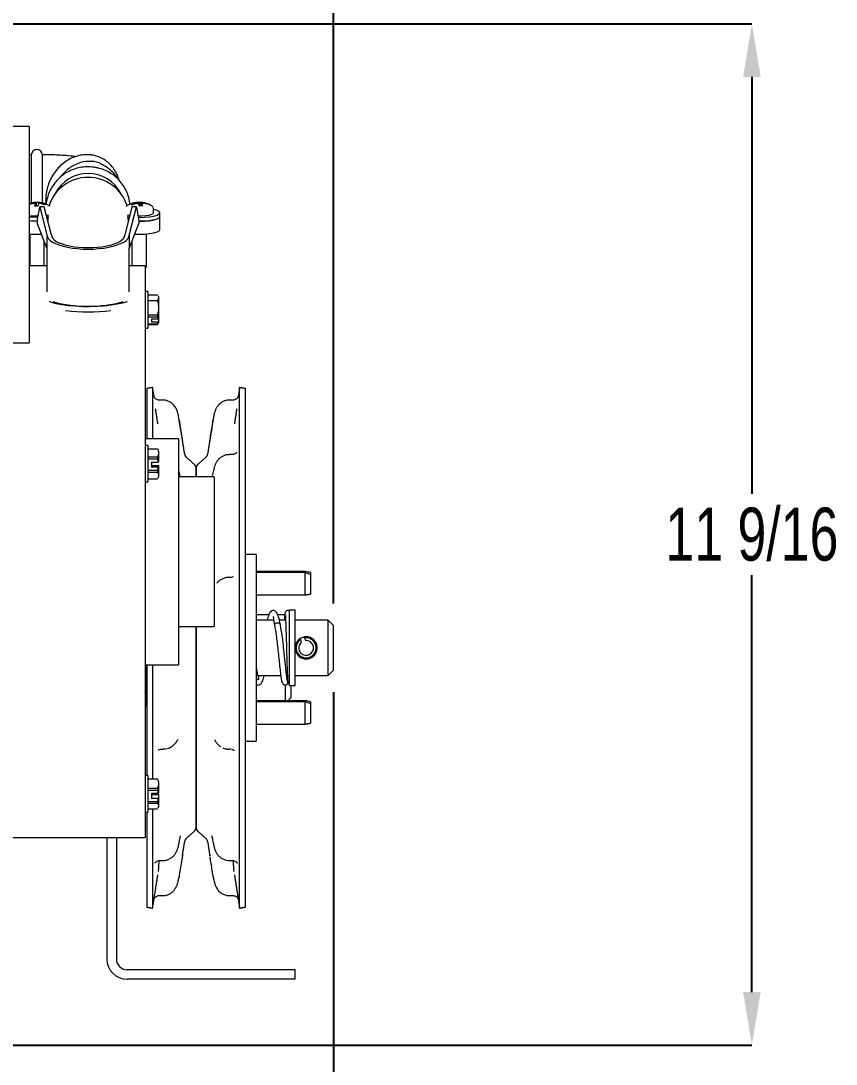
# Model space of a CAD drawing. Header units: inches. Extents: x 1.6 to 13.7, y 11.3 to 20.2.
# Drawn here: x 11.431 to 13.737, y 13.781 to 16.733 of the extents above; entities that cross this region are included whole.
import ezdxf

# ---------------------------------------------------------------- set-up
doc = ezdxf.new("R2010")
doc.units = ezdxf.units.IN
doc.header["$MEASUREMENT"] = 0
doc.header["$PDSIZE"] = -1
doc.layers.add('DIM', color=1, linetype='Continuous')
doc.styles.add('SLDTEXTSTYLE0', font='ARIAL.TTF', dxfattribs={"width": 0.7})
doc.dimstyles.new('SLDDIMSTYLE0', dxfattribs={"dimtxt": 0.15, "dimasz": 0.15, "dimexe": 0, "dimexo": 0.0625, "dimgap": 0.0375, "dimtad": 0, "dimtih": 1, "dimtoh": 1, "dimdec": 1, "dimlfac": 4, "dimrnd": 1e-09, "dimzin": 12, "dimdsep": 46, "dimtxsty": 'SLDTEXTSTYLE0', "dimsah": 1, "dimcen": 0.09, "dimadec": 0, "dimazin": 0, "dimtfac": 1, "dimtdec": 1, "dimtofl": 0, "dimtmove": 0, "dimatfit": 3, "dimfxl": 0, "dimtolj": 1, "dimtzin": 12, "dimarcsym": 0})

# ---------------------------------------------------------------- blocks, each defined once
blk = doc.blocks.new('*D9')
at = {"color": 0, "linetype": 'ByBlock', "lineweight": -2}
for p, q in [((7.6678, 19.1788), (7.6678, 19.9913)), ((7.8178, 19.9913), (9.7208, 19.9913)), ((12.1656, 19.9913), (10.2625, 19.9913)), ((12.3156, 15.0843), (12.3156, 19.9913))]:
    blk.add_line(p, q, dxfattribs=at)
at = {"color": 0, "linetype": 'ByBlock'}
for points in [[(7.6678, 19.9913), (7.8178, 20.0163), (7.8178, 19.9663)], [(12.3156, 19.9913), (12.1656, 20.0163), (12.1656, 19.9663)]]:
    blk.add_solid(points, dxfattribs=at)
at = {"layer": 'DEFPOINTS', "color": 0, "linetype": 'ByBlock'}
for p in [(7.6678, 19.1163), (12.3156, 15.0218)]:
    blk.add_point(p, dxfattribs=at)
at = {"color": 0, "linetype": 'ByBlock', "insert": (9.9917, 19.9913), "char_height": 0.15, "attachment_point": 5, "style": 'SLDTEXTSTYLE0'}
blk.add_mtext('18 9/16', dxfattribs=at)
blk = doc.blocks.new('*D10')
at = {"color": 0, "linetype": 'ByBlock', "lineweight": -2}
for p, q in [((10.2575, 16.7238), (13.4987, 16.7238)), ((13.4987, 16.5738), (13.4987, 15.3945)), ((13.4987, 13.9851), (13.4987, 15.1644)), ((11.199, 13.8351), (13.4987, 13.8351))]:
    blk.add_line(p, q, dxfattribs=at)
at = {"color": 0, "linetype": 'ByBlock'}
for points in [[(13.4987, 16.7238), (13.5237, 16.5738), (13.4737, 16.5738)], [(13.4987, 13.8351), (13.5237, 13.9851), (13.4737, 13.9851)]]:
    blk.add_solid(points, dxfattribs=at)
at = {"layer": 'DEFPOINTS', "color": 0, "linetype": 'ByBlock'}
for p in [(10.195, 16.7238), (11.1365, 13.8351)]:
    blk.add_point(p, dxfattribs=at)
at = {"color": 0, "linetype": 'ByBlock', "insert": (13.4987, 15.2795), "char_height": 0.15, "attachment_point": 5, "style": 'SLDTEXTSTYLE0'}
blk.add_mtext('11 9/16', dxfattribs=at)
blk = doc.blocks.new('*D11')
at = {"color": 0, "linetype": 'ByBlock', "lineweight": -2}
for p, q in [((8.1166, 14.8333), (8.1166, 11.8068)), ((12.3156, 14.8333), (12.3156, 11.8068)), ((8.2666, 11.8068), (9.6295, 11.8068)), ((12.1656, 11.8068), (10.8027, 11.8068))]:
    blk.add_line(p, q, dxfattribs=at)
at = {"color": 0, "linetype": 'ByBlock'}
for points in [[(8.1166, 11.8068), (8.2666, 11.7818), (8.2666, 11.8318)], [(12.3156, 11.8068), (12.1656, 11.7818), (12.1656, 11.8318)]]:
    blk.add_solid(points, dxfattribs=at)
at = {"layer": 'DEFPOINTS', "color": 0, "linetype": 'ByBlock'}
for p in [(8.1166, 14.8958), (12.3156, 14.8958)]:
    blk.add_point(p, dxfattribs=at)
at = {"color": 0, "linetype": 'ByBlock', "insert": (10.2161, 11.8068), "char_height": 0.15, "attachment_point": 5, "style": 'SLDTEXTSTYLE0'}
blk.add_mtext('16 13/16\\PSHAFT LENGTH', dxfattribs=at)

msp = doc.modelspace()

# ---------------------------------------------------------------- linework, layer by layer
at = {"color": 7, "linetype": 'Continuous', "lineweight": 15}
for p, q in [((11.454266, 16.433312), (11.454266, 16.077657)), ((11.454266, 16.433312), (11.454266, 16.077657)), ((11.460641, 16.353331), (11.460641, 16.217373)), ((11.491891, 16.217661), (11.491891, 16.353331)), ((11.454894, 16.215215), (11.456056, 16.21373)), ((11.472059, 16.208755), (11.471297, 16.216311)), ((11.472277, 16.218591), (11.473061, 16.208755)), ((11.474287, 16.218808), (11.474379, 16.208739)), ((11.477478, 16.165536), (11.484652, 16.206658)), ((11.482181, 16.216015), (11.48241, 16.21837)), ((11.484652, 16.206658), (11.504978, 16.126617)), ((11.497152, 16.206658), (11.484652, 16.206658)), ((11.517478, 16.126617), (11.497152, 16.206658)), ((11.499728, 16.21424), (11.498161, 16.212347)), ((11.51389, 16.207945), (11.513585, 16.20816)), ((11.745304, 16.206658), (11.724978, 16.126617)), ((11.728997, 16.20816), (11.728567, 16.20785)), ((11.737478, 16.126617), (11.757804, 16.206658)), ((11.757804, 16.206658), (11.745304, 16.206658)), ((11.757804, 16.206658), (11.764978, 16.165536)), ((11.759484, 16.218147), (11.759767, 16.215565)), ((11.764429, 16.218832), (11.765193, 16.211777)), ((11.768682, 16.208659), (11.76931, 16.218745)), ((11.771972, 16.216535), (11.771105, 16.208851)), ((11.786222, 16.21602), (11.78538, 16.214856)), ((11.47939, 16.176498), (11.476728, 16.176498)), ((11.50877, 16.176498), (11.504811, 16.176498)), ((11.50877, 16.176498), (11.50877, 16.184197)), ((11.733686, 16.184234), (11.739269, 16.182891)), ((11.733686, 16.184234), (11.733686, 16.176498)), ((11.733686, 16.176498), (11.737645, 16.176498)), ((11.763066, 16.176498), (11.765728, 16.176498)), ((11.477478, 16.165536), (11.476728, 16.165536)), ((11.477478, 16.165536), (11.476853, 16.165536)), ((11.477478, 16.165536), (11.477478, 16.159446)), ((11.477478, 16.159446), (11.504978, 16.088306)), ((11.737478, 16.088306), (11.764978, 16.159446)), ((11.764978, 16.165536), (11.765728, 16.165536)), ((11.764978, 16.165536), (11.764978, 16.159446)), ((11.765603, 16.165536), (11.764978, 16.165536)), ((11.476853, 16.128997), (11.489248, 16.128997)), ((11.504978, 16.126617), (11.504978, 16.088306)), ((11.737478, 16.126617), (11.737478, 16.088306)), ((11.753208, 16.128997), (11.765603, 16.128997)), ((11.500557, 16.099744), (11.497353, 16.104503)), ((11.745228, 16.104698), (11.7419, 16.099744)), ((11.454266, 16.077657), (11.454266, 15.821979)), ((11.454266, 16.077657), (11.454266, 15.821979)), ((11.782391, 16.039305), (11.782391, 14.421805)), ((11.782391, 16.039305), (11.782391, 14.421805)), ((11.790141, 15.967106), (11.790141, 15.863606)), ((11.790141, 15.967106), (11.790141, 15.863606)), ((11.790141, 15.957419), (11.817254, 15.957419)), ((11.790141, 15.957419), (11.817254, 15.957419)), ((11.790141, 15.941657), (11.817254, 15.941657)), ((11.790141, 15.941657), (11.817254, 15.941657)), ((11.820141, 15.952201), (11.820141, 15.946875)), ((11.820141, 15.952201), (11.820141, 15.946875)), ((11.820141, 15.946875), (11.820141, 15.927733)), ((11.820141, 15.946875), (11.820141, 15.927733)), ((11.820141, 15.927733), (11.820141, 15.91352)), ((11.820141, 15.927733), (11.820141, 15.91352)), ((11.820141, 15.91352), (11.820141, 15.891136)), ((11.820141, 15.91352), (11.820141, 15.891136)), ((11.817254, 15.899595), (11.790141, 15.899595)), ((11.817254, 15.899595), (11.790141, 15.899595)), ((11.790141, 15.895035), (11.817254, 15.895035)), ((11.790141, 15.895035), (11.817254, 15.895035)), ((11.800141, 15.889314), (11.818827, 15.889314)), ((11.800141, 15.889314), (11.800141, 15.880031)), ((11.800141, 15.889314), (11.818827, 15.889314)), ((11.800141, 15.889314), (11.800141, 15.880031)), ((11.818827, 15.880031), (11.800141, 15.880031)), ((11.818827, 15.880031), (11.800141, 15.880031)), ((11.817254, 15.899595), (11.817254, 15.895035)), ((11.817254, 15.899595), (11.817254, 15.895035)), ((11.820141, 15.891136), (11.820141, 15.881854)), ((11.820141, 15.891136), (11.820141, 15.881854)), ((11.820141, 15.881854), (11.820141, 15.877857)), ((11.820141, 15.881854), (11.820141, 15.877857)), ((11.817254, 15.87431), (11.790141, 15.87431)), ((11.817254, 15.87431), (11.790141, 15.87431)), ((11.790141, 15.873294), (11.817254, 15.873294)), ((11.790141, 15.873294), (11.817254, 15.873294)), ((11.817254, 15.87431), (11.817254, 15.873294)), ((11.817254, 15.87431), (11.817254, 15.873294)), ((10.216766, 15.821979), (11.454266, 15.821979)), ((10.216766, 15.821979), (11.454266, 15.821979)), ((11.787641, 15.692551), (11.787641, 15.550556)), ((11.803691, 15.695093), (11.803691, 15.550556)), ((12.049941, 15.348779), (12.049941, 15.695093)), ((12.06599, 14.225135), (12.06599, 15.692551)), ((11.790141, 15.531553), (11.790141, 15.428053)), ((11.790141, 15.531553), (11.790141, 15.428053)), ((11.877391, 15.550556), (11.877391, 14.910555)), ((11.877391, 15.550556), (11.877391, 14.910555)), ((11.790141, 15.522192), (11.817254, 15.522192)), ((11.790141, 15.522192), (11.817254, 15.522192)), ((11.817254, 15.498342), (11.790141, 15.498342)), ((11.817254, 15.498342), (11.790141, 15.498342)), ((11.817254, 15.498342), (11.817254, 15.493685)), ((11.817254, 15.498342), (11.817254, 15.493685)), ((11.820141, 15.514297), (11.820141, 15.506237)), ((11.820141, 15.514297), (11.820141, 15.506237)), ((11.820141, 15.506237), (11.820141, 15.484633)), ((11.820141, 15.506237), (11.820141, 15.484633)), ((11.790141, 15.493685), (11.817254, 15.493685)), ((11.790141, 15.493685), (11.817254, 15.493685)), ((11.800141, 15.484465), (11.818827, 15.484465)), ((11.800141, 15.484465), (11.800141, 15.469504)), ((11.800141, 15.484465), (11.818827, 15.484465)), ((11.800141, 15.484465), (11.800141, 15.469504)), ((11.800141, 15.47514), (11.818827, 15.47514)), ((11.800141, 15.47514), (11.818827, 15.47514)), ((11.818827, 15.469504), (11.800141, 15.469504)), ((11.818827, 15.469504), (11.800141, 15.469504)), ((11.820141, 15.474973), (11.820141, 15.469672)), ((11.820141, 15.474973), (11.820141, 15.469672)), ((11.820141, 15.469672), (11.820141, 15.449816)), ((11.820141, 15.469672), (11.820141, 15.449816)), ((11.926816, 15.466343), (11.926816, 15.442305)), ((11.926816, 15.442305), (11.926816, 15.466343)), ((11.817254, 15.460284), (11.790141, 15.460284)), ((11.817254, 15.460284), (11.790141, 15.460284)), ((11.790141, 15.455953), (11.817254, 15.455953)), ((11.790141, 15.455953), (11.817254, 15.455953)), ((11.790141, 15.437413), (11.817254, 15.437413)), ((11.790141, 15.437413), (11.817254, 15.437413)), ((11.817254, 15.460284), (11.817254, 15.455953)), ((11.817254, 15.460284), (11.817254, 15.455953)), ((11.820141, 15.449816), (11.820141, 15.443551)), ((11.820141, 15.449816), (11.820141, 15.443551)), ((11.977391, 15.442305), (11.977391, 15.018806)), ((11.977391, 15.442305), (11.977391, 15.018806)), ((12.049941, 14.222593), (12.049941, 15.348779)), ((12.096816, 15.222773), (12.096816, 15.155992)), ((12.234316, 15.174501), (12.096816, 15.174501)), ((12.234316, 15.171685), (12.096816, 15.171685)), ((12.234316, 15.174523), (12.234316, 15.174501)), ((12.234316, 15.174501), (12.234316, 15.171685)), ((12.234316, 15.171685), (12.234316, 15.108523)), ((12.250566, 15.171646), (12.250566, 15.166165)), ((12.096816, 15.155992), (12.096816, 14.986508)), ((12.250566, 15.166165), (12.250566, 15.110898)), ((12.191316, 14.904014), (12.191316, 15.065718)), ((12.206816, 14.904014), (12.206816, 15.065718)), ((12.300566, 14.958843), (12.300566, 15.036843)), ((11.926816, 15.018806), (11.926816, 14.451343)), ((11.926816, 14.451343), (11.926816, 15.018806)), ((12.315566, 14.958843), (12.315566, 15.021843)), ((12.096816, 14.986508), (12.096816, 14.866879)), ((12.224753, 14.975084), (12.221843, 14.982276)), ((12.233431, 14.986964), (12.236341, 14.979772)), ((12.300566, 14.880843), (12.300566, 14.958843)), ((12.315566, 14.895843), (12.315566, 14.958843)), ((11.784316, 14.795444), (11.784316, 14.910555)), ((11.787641, 14.910555), (11.787641, 14.597505)), ((11.803691, 14.910555), (11.803691, 14.587774)), ((12.191316, 14.851968), (12.191316, 14.904014)), ((12.206816, 14.851968), (12.206816, 14.904014)), ((12.096816, 14.866879), (12.096816, 14.728065)), ((12.180016, 14.809163), (12.180016, 14.853305)), ((12.195016, 14.851968), (12.195016, 14.817718)), ((12.234316, 14.809141), (12.096816, 14.809141)), ((12.234316, 14.806325), (12.096816, 14.806325)), ((12.234316, 14.809163), (12.234316, 14.809141)), ((12.234316, 14.809141), (12.234316, 14.806325)), ((12.234316, 14.806325), (12.234316, 14.743163)), ((12.250566, 14.806287), (12.250566, 14.800806)), ((12.250566, 14.800806), (12.250566, 14.745538)), ((12.096816, 14.728065), (12.096816, 14.694913)), ((11.827394, 14.672023), (11.833184, 14.672023)), ((12.026237, 14.672023), (12.020448, 14.672023)), ((11.790141, 14.597505), (11.790141, 14.494005)), ((11.790141, 14.597505), (11.790141, 14.494005)), ((11.790141, 14.587774), (11.817254, 14.587774)), ((11.790141, 14.587774), (11.817254, 14.587774)), ((11.817254, 14.561248), (11.790141, 14.561248)), ((11.817254, 14.561248), (11.790141, 14.561248)), ((11.790141, 14.556455), (11.817254, 14.556455)), ((11.790141, 14.556455), (11.817254, 14.556455)), ((11.817254, 14.561248), (11.817254, 14.556455)), ((11.817254, 14.561248), (11.817254, 14.556455)), ((11.820141, 14.578993), (11.820141, 14.570029)), ((11.820141, 14.578993), (11.820141, 14.570029)), ((11.820141, 14.570029), (11.820141, 14.547663)), ((11.820141, 14.570029), (11.820141, 14.547663)), ((11.817254, 14.523345), (11.790141, 14.523345)), ((11.817254, 14.523345), (11.790141, 14.523345)), ((11.800141, 14.547315), (11.818827, 14.547315)), ((11.800141, 14.547315), (11.800141, 14.532484)), ((11.800141, 14.547315), (11.818827, 14.547315)), ((11.800141, 14.547315), (11.800141, 14.532484)), ((11.800141, 14.544194), (11.818827, 14.544194)), ((11.800141, 14.544194), (11.818827, 14.544194)), ((11.818827, 14.532484), (11.800141, 14.532484)), ((11.818827, 14.532484), (11.800141, 14.532484)), ((11.803691, 14.547315), (11.803691, 14.544194)), ((11.817254, 14.523345), (11.817254, 14.519228)), ((11.817254, 14.523345), (11.817254, 14.519228)), ((11.820141, 14.543846), (11.820141, 14.532832)), ((11.820141, 14.543846), (11.820141, 14.532832)), ((11.820141, 14.532832), (11.820141, 14.514099)), ((11.820141, 14.532832), (11.820141, 14.514099)), ((11.787641, 14.494005), (11.787641, 14.225135)), ((11.790141, 14.519228), (11.817254, 14.519228)), ((11.790141, 14.519228), (11.817254, 14.519228)), ((11.790141, 14.503735), (11.817254, 14.503735)), ((11.790141, 14.503735), (11.817254, 14.503735)), ((11.803691, 14.503735), (11.803691, 14.222593)), ((11.820141, 14.514099), (11.820141, 14.508864)), ((11.820141, 14.514099), (11.820141, 14.508864)), ((11.674316, 14.421805), (11.674316, 14.078343)), ((11.701316, 14.421805), (11.701316, 14.078343)), ((12.206816, 14.048343), (11.731316, 14.048343)), ((12.206816, 14.021343), (11.731316, 14.021343)), ((12.206816, 14.021343), (12.206816, 14.048343))]:
    msp.add_line(p, q, dxfattribs=at)
at = {"color": 7, "linetype": 'Continuous', "lineweight": 15, "flags": 128}
for points in [[(11.804264, 16.206241), (11.803094, 16.207687), (11.80246, 16.20816)], [(11.476728, 16.176498), (11.461523, 16.176948), (11.454266, 16.177502)], [(11.503194, 16.182867), (11.503586, 16.182945), (11.50877, 16.184197)], [(11.762334, 16.180692), (11.773322, 16.180822), (11.784635, 16.181721), (11.794269, 16.183329), (11.801366, 16.185505), (11.805297, 16.188055), (11.805978, 16.189714)], [(11.824339, 16.178464), (11.822144, 16.175162), (11.816167, 16.172023), (11.806813, 16.169333), (11.794707, 16.167272), (11.780658, 16.165977), (11.765603, 16.165536)], [(11.765728, 16.176498), (11.780934, 16.176948), (11.795103, 16.178268), (11.807271, 16.180369), (11.816607, 16.183106), (11.822476, 16.186293), (11.824478, 16.189714), (11.822476, 16.193134), (11.816607, 16.196322), (11.807271, 16.199059), (11.805978, 16.199341)], [(11.765728, 16.165536), (11.780934, 16.165986), (11.795103, 16.167307), (11.807271, 16.169407), (11.816607, 16.172144), (11.822476, 16.175332), (11.824478, 16.178752)], [(11.476853, 16.165536), (11.461799, 16.165977), (11.454266, 16.166552)], [(11.476728, 16.165536), (11.461523, 16.165986), (11.454266, 16.16654)], [(11.454266, 16.130013), (11.461647, 16.129448), (11.476853, 16.128997)], [(11.765603, 16.128997), (11.780809, 16.129448), (11.794978, 16.130768), (11.807146, 16.132868), (11.816482, 16.135605), (11.822351, 16.138793), (11.824353, 16.142213)], [(11.782391, 16.034782), (11.78351, 16.035174), (11.78606, 16.036879), (11.786228, 16.037468)], [(11.730718, 15.938328), (11.730355, 15.93818), (11.718483, 15.934229), (11.703812, 15.930786), (11.686766, 15.92795), (11.667835, 15.925803), (11.647563, 15.924406), (11.626533, 15.9238), (11.605351, 15.924003), (11.584625, 15.925007), (11.564953, 15.926786), (11.546899, 15.929286), (11.530984, 15.932437), (11.517664, 15.936148), (11.511738, 15.938328)]]:
    msp.add_lwpolyline(points, dxfattribs=at)
at = {"color": 7, "linetype": 'Continuous', "lineweight": 15}
for centre, radius, start, end in [((11.476266, 16.353331), 0.015625, 0, 180), ((11.620407, 16.197357), 0.103102, 89.543587, 153.125467), ((11.621818, 16.196977), 0.103482, 27.004558, 90.326549), ((11.621228, 16.173353), 0.116392, 18.305661, 161.661446), ((11.474753, 16.149661), 0.06674, 92.967999, 108.136052), ((11.476853, 16.153808), 0.0656, 93.116262, 110.140394), ((11.45761, 16.212892), 0.003574, 139.455499, 159.342086), ((11.475875, 16.153614), 0.065076, 93.169355, 108.808431), ((11.515551, 16.204548), 0.045791, 165.113935, 174.768858), ((11.47252, 16.109115), 0.099641, 86.029693, 91.477766), ((11.473345, 16.218118), 0.001168, 36.232194, 156.126918), ((11.477537, 16.150483), 0.068402, 84.783982, 92.723477), ((11.551849, 16.193348), 0.074001, 162.101303, 168.171526), ((11.474798, 16.147195), 0.069215, 69.698639, 84.501968), ((11.483431, 16.218038), 0.001074, 99.910762, 161.964261), ((11.475864, 16.152549), 0.066146, 68.851177, 84.320428), ((11.476853, 16.153808), 0.0656, 55.948866, 84.407349), ((11.487298, 16.218322), 0.013083, 331.651732, 341.818785), ((11.765728, 16.153808), 0.0656, 97.938275, 124.051134), ((11.768431, 16.155074), 0.063704, 98.074016, 113.77838), ((11.717291, 16.180179), 0.041829, 48.084197, 52.514299), ((11.771476, 16.148672), 0.067909, 97.89631, 112.732496), ((11.757154, 16.21436), 0.004446, 58.389556, 96.269846), ((11.763752, 16.154088), 0.064748, 89.401064, 94.730999), ((11.735991, 16.193464), 0.034483, 25.837614, 40.668479), ((11.766787, 16.214158), 0.005235, 61.1914, 116.768564), ((11.765728, 16.153808), 0.0656, 55.948866, 88.989162), ((11.777382, 16.114196), 0.094864, 90.708618, 96.266718), ((11.768199, 16.158009), 0.060747, 72.740374, 88.951913), ((11.751183, 16.199823), 0.026673, 20.24307, 38.795299), ((11.771103, 16.155323), 0.061219, 73.28545, 89.186954), ((11.782931, 16.209525), 0.007282, 37.471795, 63.1267), ((11.476294, 16.335228), 0.154586, 261.807534, 271.418889), ((11.615796, 16.150252), 0.110197, 166.221112, 170.817598), ((11.626766, 16.150269), 0.11009, 9.182017, 13.783), ((11.621228, 16.302558), 0.377546, 254.737815, 285.262185), ((11.621228, 16.415474), 0.506409, 262.734017, 277.265983), ((11.909889, 15.509339), 0.015625, 189, 228.326349), ((11.943742, 15.509339), 0.015625, 311.673651, 351), ((11.911191, 15.466343), 0.015625, 0, 48.326349), ((11.942441, 15.466343), 0.015625, 131.673651, 180), ((12.159736, 15.023105), 0.005548, 20.802312, 59.115559), ((12.238066, 14.958843), 0.03125, 123.563462, 100.489544), ((12.238066, 14.958843), 0.0285, 124.694322, 99.358684), ((12.238066, 14.958843), 0.021, 129.341156, 94.711849), ((11.911191, 14.451343), 0.015625, 311.673651, 0), ((11.942441, 14.451343), 0.015625, 180, 228.326349), ((11.909889, 14.408348), 0.015625, 131.673651, 171), ((11.943742, 14.408348), 0.015625, 9, 48.326349), ((11.731316, 14.078343), 0.057, 180, 270), ((11.731316, 14.078343), 0.03, 180, 270)]:
    msp.add_arc(centre, radius, start, end, dxfattribs=at)
for centre, major_axis, ratio, start_param, end_param in [((11.621228, 16.126617), (0.11625, 0), 0.34241955, 3.14159265, 6.28318531), ((11.621228, 16.126617), (0.10375, 0), 0.34241955, 3.14159265, 6.28318531), ((12.170436, 15.137693), (0.116267, 0.010649), 0.32234644, 0.78133214, 0.95989717), ((12.170436, 15.145353), (0.116267, -0.010649), 0.32234644, 0.84036033, 1.01892536), ((12.170436, 14.772333), (0.116267, 0.010649), 0.32234644, 0.78133214, 0.95989717), ((12.170436, 14.779993), (0.116267, -0.010649), 0.32234644, 0.84036033, 1.01892536)]:
    msp.add_ellipse(centre, major_axis=major_axis, ratio=ratio, start_param=start_param, end_param=end_param, dxfattribs=at)
for points in [[(11.454266, 16.433312), (10.216766, 16.433312)], [(11.454266, 16.433312), (10.216766, 16.433312)], [(11.460641, 16.353331), (11.454266, 16.353331)], [(11.510266, 16.353331), (11.491891, 16.353331)], [(11.805978, 16.189714), (11.805978, 16.20246)], [(11.824353, 16.142213), (11.824353, 16.17789)], [(11.824478, 16.178752), (11.824478, 16.189714)], [(11.456353, 16.129828), (11.456353, 16.039305)], [(11.786228, 16.037468), (11.786228, 16.129838)], [(11.497353, 16.039305), (11.497353, 16.108031)], [(11.504978, 16.088306), (11.504978, 15.96626)], [(11.737478, 15.96626), (11.737478, 16.088306)], [(11.745228, 16.108354), (11.745228, 16.039305)], [(11.504978, 16.039305), (11.454266, 16.039305)], [(11.504978, 16.039305), (11.454266, 16.039305)], [(11.782391, 16.039305), (11.737478, 16.039305)], [(11.782391, 16.039305), (11.737478, 16.039305)], [(11.790141, 15.967106), (11.782391, 15.967106)], [(11.790141, 15.967106), (11.782391, 15.967106)], [(11.820141, 15.946875), (11.817254, 15.941657)], [(11.820141, 15.946875), (11.817254, 15.941657)], [(11.818638, 15.95499), (11.820141, 15.952201)], [(11.818638, 15.95499), (11.820141, 15.952201)], [(11.81891, 15.954989), (11.818841, 15.955107)], [(11.81891, 15.954989), (11.818841, 15.955107)], [(11.820141, 15.91352), (11.817254, 15.899595)], [(11.820141, 15.91352), (11.817254, 15.899595)], [(11.782391, 15.863606), (11.790141, 15.863606)], [(11.782391, 15.863606), (11.790141, 15.863606)], [(11.818841, 15.875606), (11.820141, 15.877857)], [(11.818841, 15.875606), (11.820141, 15.877857)], [(11.803691, 15.695093), (11.787641, 15.692551)], [(11.807469, 15.671238), (11.803691, 15.695093)], [(12.049941, 15.695093), (12.046012, 15.670287)], [(12.06599, 15.692551), (12.049941, 15.695093)], [(11.833184, 15.659707), (11.822394, 15.659707)], [(12.031263, 15.659707), (12.020448, 15.659707)], [(12.045971, 15.669431), (12.046273, 15.671106)], [(11.818602, 15.592623), (11.812085, 15.635175)], [(12.041547, 15.635175), (12.03503, 15.592623)], [(11.87911, 15.602254), (11.878011, 15.609125)], [(11.97562, 15.609125), (11.974521, 15.602254)], [(11.877391, 15.550556), (11.782391, 15.550556)], [(11.877391, 15.550556), (11.782391, 15.550556)], [(11.790141, 15.531553), (11.782391, 15.531553)], [(11.790141, 15.531553), (11.782391, 15.531553)], [(11.894457, 15.506894), (11.88808, 15.547157)], [(11.965663, 15.54786), (11.959175, 15.506894)], [(11.817951, 15.52071), (11.817254, 15.522192)], [(11.817951, 15.52071), (11.817254, 15.522192)], [(11.820141, 15.506237), (11.817254, 15.498342)], [(11.820141, 15.506237), (11.817254, 15.498342)], [(11.820141, 15.517303), (11.818118, 15.520806)], [(11.820141, 15.517303), (11.818118, 15.520806)], [(11.921579, 15.478014), (11.8995, 15.497668)], [(11.954131, 15.497668), (11.932052, 15.478014)], [(12.029441, 15.505614), (12.020448, 15.505614)], [(11.820141, 15.443551), (11.817951, 15.438896)], [(11.820141, 15.443551), (11.817951, 15.438896)], [(11.818118, 15.438799), (11.818176, 15.4389)], [(11.818118, 15.438799), (11.818176, 15.4389)], [(11.977391, 15.442305), (11.877391, 15.442305)], [(11.977391, 15.442305), (11.877391, 15.442305)], [(11.782391, 15.428053), (11.790141, 15.428053)], [(11.782391, 15.428053), (11.790141, 15.428053)], [(12.096816, 15.222773), (12.06599, 15.223311)], [(12.234316, 15.174523), (12.096816, 15.174523)], [(12.2373, 15.174087), (12.234316, 15.174523)], [(12.02365, 15.157644), (12.018904, 15.157644)], [(12.096816, 15.108523), (12.234316, 15.108523)], [(12.234316, 15.108523), (12.250566, 15.110898)], [(12.206816, 15.065718), (12.191316, 15.065718)], [(12.132524, 15.052468), (12.096816, 15.052468)], [(12.146202, 15.036843), (12.096816, 15.036843)], [(12.177548, 15.052468), (12.157111, 15.052468)], [(12.1798, 15.036843), (12.162515, 15.036843)], [(12.165379, 15.022549), (12.165088, 15.024363)], [(12.300566, 15.036843), (12.206816, 15.036843)], [(12.315566, 15.021843), (12.300566, 15.036843)], [(11.877391, 15.018806), (11.977391, 15.018806)], [(11.877391, 15.018806), (11.977391, 15.018806)], [(12.220789, 14.984883), (12.221843, 14.982276)], [(12.233431, 14.986964), (12.232376, 14.989571)], [(11.782391, 14.910555), (11.877391, 14.910555)], [(11.782391, 14.910555), (11.877391, 14.910555)], [(12.101942, 14.880843), (12.165829, 14.880843)], [(12.182673, 14.880843), (12.184853, 14.880843)], [(12.206816, 14.880843), (12.300566, 14.880843)], [(12.300566, 14.880843), (12.315566, 14.895843)], [(12.185055, 14.864783), (12.185315, 14.862942)], [(12.185084, 14.858937), (12.185387, 14.858972)], [(12.185902, 14.859032), (12.18662, 14.86144)], [(12.191316, 14.851968), (12.206816, 14.851968)], [(11.782391, 14.833543), (11.784316, 14.835468)], [(12.186461, 14.809163), (12.195016, 14.817718)], [(11.782391, 14.802718), (11.784316, 14.802718)], [(11.784316, 14.795444), (11.787641, 14.792119)], [(12.234316, 14.809163), (12.096816, 14.809163)], [(12.2373, 14.808727), (12.234316, 14.809163)], [(12.096816, 14.743163), (12.234316, 14.743163)], [(12.234316, 14.743163), (12.250566, 14.745538)], [(12.06599, 14.694375), (12.096816, 14.694913)], [(11.790141, 14.597505), (11.782391, 14.597505)], [(11.790141, 14.597505), (11.782391, 14.597505)], [(11.818657, 14.585281), (11.817254, 14.587774)], [(11.818657, 14.585281), (11.817254, 14.587774)], [(11.820141, 14.570029), (11.817254, 14.561248)], [(11.820141, 14.570029), (11.817254, 14.561248)], [(11.782391, 14.494005), (11.790141, 14.494005)], [(11.782391, 14.494005), (11.790141, 14.494005)], [(11.820141, 14.508864), (11.818657, 14.506228)], [(11.820141, 14.508864), (11.818657, 14.506228)], [(11.818892, 14.506092), (11.818971, 14.506228)], [(11.818892, 14.506092), (11.818971, 14.506228)], [(11.8995, 14.420019), (11.921579, 14.439672)], [(11.932052, 14.439672), (11.954131, 14.420019)], [(9.313641, 14.421805), (11.782391, 14.421805)], [(9.313641, 14.421805), (11.782391, 14.421805)], [(11.88808, 14.370529), (11.894457, 14.410792)], [(11.959175, 14.410792), (11.965663, 14.369826)], [(11.823526, 14.357269), (11.833184, 14.357269)], [(11.88848, 14.373108), (11.888076, 14.370529)], [(11.965677, 14.369828), (11.965151, 14.373108)], [(12.020448, 14.357269), (12.030143, 14.357269)], [(11.812085, 14.275593), (11.818602, 14.316877)], [(11.87911, 14.315432), (11.878011, 14.308562)], [(11.97562, 14.308562), (11.974521, 14.315432)], [(12.03503, 14.316877), (12.041547, 14.275593)], [(11.803691, 14.222593), (11.81207, 14.275501)], [(11.822394, 14.257979), (11.833184, 14.257979)], [(12.020448, 14.257979), (12.031263, 14.257979)], [(12.042005, 14.272698), (12.049941, 14.222593)], [(11.787641, 14.225135), (11.803691, 14.222593)], [(12.049941, 14.222593), (12.06599, 14.225135)]]:
    msp.add_open_spline(points, degree=1, dxfattribs=at)
for points, knots in [([(11.6299, 16.353182), (11.626672, 16.353509), (11.617823, 16.354405), (11.60306, 16.353397), (11.586037, 16.349367), (11.569557, 16.342376), (11.554046, 16.332645), (11.539903, 16.320398), (11.527509, 16.305951), (11.517188, 16.289677), (11.509248, 16.272004), (11.50381, 16.25337), (11.501386, 16.234352), (11.50092, 16.220761), (11.502087, 16.213906), (11.502211, 16.213178)], [0, 0, 0, 0, 0.04831345, 0.13245069, 0.21682835, 0.30162271, 0.38684392, 0.47243505, 0.55830629, 0.64437833, 0.73059264, 0.81691247, 0.90330446, 0.98973125, 1, 1, 1, 1]), ([(11.584755, 16.348289), (11.583998, 16.348416), (11.576054, 16.349757), (11.560107, 16.351291), (11.537776, 16.352845), (11.5211, 16.353298), (11.512149, 16.353326), (11.510266, 16.353331)], [0, 0, 0, 0, 0.03354475, 0.352016, 0.65237854, 0.92687459, 1, 1, 1, 1]), ([(11.708813, 16.280952), (11.708119, 16.283726), (11.705931, 16.292458), (11.699361, 16.305802), (11.689458, 16.320446), (11.677222, 16.332781), (11.663202, 16.342561), (11.648011, 16.349389), (11.636629, 16.352236), (11.630619, 16.353081), (11.6299, 16.353182)], [0, 0, 0, 0, 0.071978989, 0.226615997, 0.380603536, 0.533726987, 0.685916831, 0.837311156, 0.980530419, 1, 1, 1, 1]), ([(11.659938, 16.326259), (11.659597, 16.326529), (11.651415, 16.332987), (11.630104, 16.336174), (11.599421, 16.333556), (11.569186, 16.3184), (11.551165, 16.301182), (11.542884, 16.290734), (11.542064, 16.289699)], [0, 0, 0, 0, 0.0102885, 0.24654204, 0.48412581, 0.72465296, 0.97272906, 1, 1, 1, 1]), ([(11.708036, 16.282216), (11.706613, 16.284642), (11.702517, 16.291627), (11.693869, 16.301599), (11.682702, 16.311977), (11.671263, 16.320332), (11.663528, 16.324427), (11.659971, 16.326309)], [0, 0, 0, 0, 0.12159197, 0.35020997, 0.57673067, 0.80539763, 1, 1, 1, 1]), ([(11.647881, 16.316637), (11.644359, 16.317332), (11.634548, 16.319265), (11.618053, 16.320039), (11.598845, 16.318044), (11.580202, 16.312997), (11.562635, 16.305084), (11.546606, 16.294496), (11.532529, 16.281516), (11.520809, 16.266486), (11.511628, 16.249806), (11.505697, 16.231904), (11.502808, 16.21938), (11.502791, 16.212987), (11.502791, 16.212865)], [0, 0, 0, 0, 0.05295597, 0.14749584, 0.24212985, 0.33677721, 0.43141644, 0.52602725, 0.62059066, 0.71509248, 0.80952161, 0.90387678, 0.99816551, 1, 1, 1, 1]), ([(11.739304, 16.212961), (11.73905, 16.216551), (11.73835, 16.226399), (11.733786, 16.242027), (11.726058, 16.259276), (11.71545, 16.275052), (11.702419, 16.288957), (11.687254, 16.300634), (11.670646, 16.309591), (11.657205, 16.314407), (11.649589, 16.316229), (11.647881, 16.316637)], [0, 0, 0, 0, 0.0734747, 0.20157691, 0.32968859, 0.45784103, 0.58606631, 0.71438063, 0.84279032, 0.96473583, 1, 1, 1, 1]), ([(11.805735, 16.202223), (11.805837, 16.202509), (11.806136, 16.203345), (11.805611, 16.204072), (11.805265, 16.20455)], [0, 0, 0, 0, 0.34206465, 1, 1, 1, 1]), ([(11.817254, 15.941657), (11.817493, 15.940821), (11.818799, 15.936259), (11.819538, 15.931566), (11.820141, 15.927733)], [0, 0, 0, 0, 0.18327031, 1, 1, 1, 1]), ([(11.817254, 15.941657), (11.817493, 15.940821), (11.818799, 15.936259), (11.819538, 15.931566), (11.820141, 15.927733)], [0, 0, 0, 0, 0.18327031, 1, 1, 1, 1]), ([(11.817254, 15.895035), (11.817851, 15.89321), (11.818471, 15.891311), (11.818813, 15.889388), (11.818827, 15.889314)], [0, 0, 0, 0, 0.96125797, 1, 1, 1, 1]), ([(11.817254, 15.895035), (11.817851, 15.89321), (11.818471, 15.891311), (11.818813, 15.889388), (11.818827, 15.889314)], [0, 0, 0, 0, 0.96125797, 1, 1, 1, 1]), ([(11.818827, 15.880031), (11.818499, 15.878529), (11.81808, 15.87661), (11.817401, 15.874721), (11.817254, 15.87431)], [0, 0, 0, 0, 0.782607105, 1, 1, 1, 1]), ([(11.818827, 15.880031), (11.818499, 15.878529), (11.81808, 15.87661), (11.817401, 15.874721), (11.817254, 15.87431)], [0, 0, 0, 0, 0.782607105, 1, 1, 1, 1]), ([(11.818827, 15.889314), (11.819074, 15.889657), (11.819513, 15.890265), (11.81995, 15.890872), (11.820141, 15.891136)], [0, 0, 0, 0, 0.56521185, 1, 1, 1, 1]), ([(11.818827, 15.889314), (11.819074, 15.889657), (11.819513, 15.890265), (11.81995, 15.890872), (11.820141, 15.891136)], [0, 0, 0, 0, 0.56521185, 1, 1, 1, 1]), ([(11.820141, 15.881854), (11.81995, 15.881589), (11.819512, 15.880982), (11.819074, 15.880374), (11.818827, 15.880031)], [0, 0, 0, 0, 0.43472891, 1, 1, 1, 1]), ([(11.820141, 15.881854), (11.81995, 15.881589), (11.819512, 15.880982), (11.819074, 15.880374), (11.818827, 15.880031)], [0, 0, 0, 0, 0.43472891, 1, 1, 1, 1]), ([(11.822458, 15.659855), (11.820941, 15.659904), (11.817944, 15.660001), (11.814073, 15.661876), (11.811167, 15.664234), (11.809269, 15.666659), (11.808179, 15.668726), (11.807664, 15.670094), (11.807447, 15.670807), (11.807333, 15.671242), (11.807284, 15.671468), (11.80733, 15.671244), (11.80736, 15.671097)], [0, 0, 0, 0, 0.1607329, 0.31748941, 0.44905565, 0.55950869, 0.64683486, 0.70382839, 0.74455951, 0.79088153, 0.86296894, 1, 1, 1, 1]), ([(11.878009, 15.609153), (11.877597, 15.611631), (11.876455, 15.618506), (11.873828, 15.62843), (11.869008, 15.638896), (11.862541, 15.647551), (11.854198, 15.654216), (11.844904, 15.658203), (11.837842, 15.659974), (11.83383, 15.659559), (11.833164, 15.65949)], [0, 0, 0, 0, 0.101622157, 0.28195269, 0.412850497, 0.564824129, 0.714398945, 0.837366983, 0.973018203, 1, 1, 1, 1]), ([(12.020463, 15.659455), (12.019769, 15.659536), (12.015825, 15.659997), (12.009019, 15.658252), (12.000927, 15.654911), (11.994314, 15.650232), (11.988916, 15.64472), (11.984498, 15.638349), (11.98096, 15.63107), (11.978136, 15.622452), (11.976571, 15.615012), (11.975818, 15.61036), (11.975623, 15.609153)], [0, 0, 0, 0, 0.02814577, 0.15992326, 0.27507832, 0.38180783, 0.48390389, 0.5851731, 0.69335197, 0.8094628, 0.95054157, 1, 1, 1, 1]), ([(12.046282, 15.67117), (12.046297, 15.671234), (12.046323, 15.671349), (12.046194, 15.670831), (12.045912, 15.669925), (12.04509, 15.667864), (12.04288, 15.664398), (12.038653, 15.661238), (12.034343, 15.659617), (12.031928, 15.659867), (12.031302, 15.659932)], [0, 0, 0, 0, 0.08569958, 0.15532806, 0.20950008, 0.27977813, 0.45911869, 0.70325885, 0.92306563, 1, 1, 1, 1]), ([(11.888076, 15.547157), (11.888012, 15.547564), (11.887573, 15.550381), (11.885885, 15.560584), (11.882798, 15.579302), (11.880338, 15.594611), (11.87911, 15.602254)], [0, 0, 0, 0, 0.053284173, 0.368487728, 0.68472678, 1, 1, 1, 1]), ([(11.87911, 15.602153), (11.879799, 15.597773), (11.881696, 15.585725), (11.884564, 15.566998), (11.887258, 15.548503), (11.888072, 15.541345), (11.88848, 15.537759)], [0, 0, 0, 0, 0.16030921, 0.44094958, 0.71987331, 1, 1, 1, 1]), ([(11.965151, 15.537759), (11.96533, 15.539442), (11.965861, 15.544427), (11.967723, 15.557929), (11.970839, 15.578701), (11.973295, 15.594343), (11.974521, 15.602153)], [0, 0, 0, 0, 0.14516697, 0.42978015, 0.71532495, 1, 1, 1, 1]), ([(11.974521, 15.602254), (11.973831, 15.597944), (11.971933, 15.58609), (11.969083, 15.568666), (11.966645, 15.553969), (11.965949, 15.54958), (11.965677, 15.547858)], [0, 0, 0, 0, 0.178151568, 0.490029806, 0.800001774, 1, 1, 1, 1]), ([(11.817254, 15.522192), (11.817493, 15.521718), (11.818799, 15.519131), (11.819538, 15.51647), (11.820141, 15.514297)], [0, 0, 0, 0, 0.18326277, 1, 1, 1, 1]), ([(11.817254, 15.522192), (11.817493, 15.521718), (11.818799, 15.519131), (11.819538, 15.51647), (11.820141, 15.514297)], [0, 0, 0, 0, 0.18326277, 1, 1, 1, 1]), ([(12.020432, 15.505327), (12.017979, 15.505312), (12.012581, 15.50528), (12.004775, 15.502702), (11.997478, 15.498759), (11.991351, 15.493674), (11.986235, 15.487665), (11.982182, 15.480902), (11.97906, 15.473528), (11.977733, 15.468636), (11.977047, 15.466107)], [0, 0, 0, 0, 0.11312066, 0.2490497, 0.37539681, 0.49650182, 0.61648624, 0.74198475, 0.86663508, 1, 1, 1, 1]), ([(12.041909, 15.512471), (12.041929, 15.512517), (12.041988, 15.512656), (12.041568, 15.511824), (12.040131, 15.509917), (12.037048, 15.507405), (12.033129, 15.505648), (12.030387, 15.505825), (12.029455, 15.505885)], [0, 0, 0, 0, 0.08274365, 0.25152923, 0.41127406, 0.61819331, 0.8702592, 1, 1, 1, 1]), ([(11.817254, 15.493685), (11.817851, 15.490744), (11.818471, 15.487684), (11.818813, 15.484585), (11.818827, 15.484465)], [0, 0, 0, 0, 0.96125058, 1, 1, 1, 1]), ([(11.817254, 15.493685), (11.817851, 15.490744), (11.818471, 15.487684), (11.818813, 15.484585), (11.818827, 15.484465)], [0, 0, 0, 0, 0.96125058, 1, 1, 1, 1]), ([(11.818827, 15.469504), (11.818499, 15.467084), (11.81808, 15.463991), (11.817401, 15.460946), (11.817254, 15.460284)], [0, 0, 0, 0, 0.78261961, 1, 1, 1, 1]), ([(11.818827, 15.469504), (11.818499, 15.467084), (11.81808, 15.463991), (11.817401, 15.460946), (11.817254, 15.460284)], [0, 0, 0, 0, 0.78261961, 1, 1, 1, 1]), ([(11.818827, 15.484465), (11.819074, 15.484497), (11.819513, 15.484553), (11.81995, 15.484608), (11.820141, 15.484633)], [0, 0, 0, 0, 0.565167, 1, 1, 1, 1]), ([(11.818827, 15.484465), (11.819074, 15.484497), (11.819513, 15.484553), (11.81995, 15.484608), (11.820141, 15.484633)], [0, 0, 0, 0, 0.565167, 1, 1, 1, 1]), ([(11.818827, 15.47514), (11.819074, 15.475109), (11.819512, 15.475053), (11.81995, 15.474997), (11.820141, 15.474973)], [0, 0, 0, 0, 0.56526248, 1, 1, 1, 1]), ([(11.818827, 15.47514), (11.819074, 15.475109), (11.819512, 15.475053), (11.81995, 15.474997), (11.820141, 15.474973)], [0, 0, 0, 0, 0.56526248, 1, 1, 1, 1]), ([(11.820141, 15.469672), (11.81995, 15.469647), (11.819513, 15.469592), (11.819074, 15.469536), (11.818827, 15.469504)], [0, 0, 0, 0, 0.434833, 1, 1, 1, 1]), ([(11.820141, 15.469672), (11.81995, 15.469647), (11.819513, 15.469592), (11.819074, 15.469536), (11.818827, 15.469504)], [0, 0, 0, 0, 0.434833, 1, 1, 1, 1]), ([(11.97705, 15.465922), (11.976879, 15.465304), (11.976155, 15.462682), (11.975491, 15.459429), (11.974983, 15.456943)], [0, 0, 0, 0, 0.23588303, 1, 1, 1, 1]), ([(11.817254, 15.455953), (11.817339, 15.455823), (11.81866, 15.453815), (11.819425, 15.451749), (11.820141, 15.449816)], [0, 0, 0, 0, 0.06456897, 1, 1, 1, 1]), ([(11.817254, 15.455953), (11.817339, 15.455823), (11.81866, 15.453815), (11.819425, 15.451749), (11.820141, 15.449816)], [0, 0, 0, 0, 0.06456897, 1, 1, 1, 1]), ([(11.881401, 15.446553), (11.881338, 15.446719), (11.881193, 15.447104), (11.880174, 15.45068), (11.879278, 15.454195), (11.878711, 15.456971), (11.878654, 15.457252)], [0, 0, 0, 0, 0.25069121, 0.57885853, 0.95742843, 1, 1, 1, 1]), ([(11.974983, 15.45728), (11.974513, 15.455179), (11.973574, 15.450986), (11.972485, 15.447268), (11.972299, 15.446749), (11.97222, 15.446527)], [0, 0, 0, 0, 0.36489806, 0.72853349, 1, 1, 1, 1]), ([(12.018951, 15.157603), (12.018839, 15.157617), (12.014941, 15.158097), (12.007474, 15.156429), (11.997778, 15.152756), (11.990055, 15.147562), (11.986351, 15.14358), (11.984652, 15.141752)], [0, 0, 0, 0, 0.00836164, 0.2925247, 0.55095904, 0.79392683, 1, 1, 1, 1]), ([(12.031239, 15.16042), (12.031234, 15.160415), (12.031216, 15.160398), (12.029061, 15.158337), (12.025349, 15.157946), (12.023445, 15.157746)], [0, 0, 0, 0, 0.17983965, 0.57941029, 1, 1, 1, 1]), ([(12.165053, 15.024584), (12.164144, 15.029302), (12.162403, 15.03834), (12.158606, 15.051342), (12.153802, 15.061101), (12.146331, 15.065166), (12.140182, 15.063714), (12.135205, 15.058633), (12.131313, 15.050567), (12.129345, 15.042165), (12.128099, 15.036843)], [0, 0, 0, 0, 0.12048561, 0.2308129, 0.41255386, 0.53583436, 0.63520952, 0.73254887, 0.83057325, 1, 1, 1, 1]), ([(12.191487, 15.062641), (12.191306, 15.06282), (12.190739, 15.063383), (12.189429, 15.064011), (12.187778, 15.0644), (12.186491, 15.064503), (12.185075, 15.064382), (12.183279, 15.063926), (12.181394, 15.062833), (12.17912, 15.060218), (12.177721, 15.055553), (12.17693, 15.047898), (12.17655, 15.041671), (12.176374, 15.037276), (12.176357, 15.036843)], [0, 0, 0, 0, 0.02363121, 0.07434805, 0.09511264, 0.11350573, 0.13152888, 0.15354375, 0.21459904, 0.30174741, 0.51704014, 0.74133801, 0.97449208, 1, 1, 1, 1]), ([(12.191316, 14.856353), (12.191316, 14.856587), (12.191316, 14.85713), (12.191316, 14.865514), (12.191316, 14.881767), (12.191316, 14.910665), (12.191316, 14.944836), (12.191316, 14.980649), (12.191316, 15.014032), (12.191316, 15.040793), (12.191316, 15.058583), (12.191316, 15.061057), (12.191316, 15.062215)], [0, 0, 0, 0, 0.04287957, 0.09920803, 0.21308531, 0.32723335, 0.44198731, 0.55663357, 0.6713503, 0.7858484, 0.89981329, 1, 1, 1, 1]), ([(12.145065, 15.047365), (12.145063, 15.047362), (12.144941, 15.047192), (12.145078, 15.045976), (12.145383, 15.042576), (12.1463, 15.035663), (12.147688, 15.027555), (12.14845, 15.023105)], [0, 0, 0, 0, 0.00250985, 0.16327613, 0.38167786, 0.66059127, 1, 1, 1, 1]), ([(12.148908, 15.025815), (12.14869, 15.025318), (12.148231, 15.024272), (12.148459, 15.023191), (12.148579, 15.022623)], [0, 0, 0, 0, 0.47440624, 1, 1, 1, 1]), ([(12.148414, 15.023321), (12.149324, 15.018366), (12.151188, 15.008216), (12.153854, 14.989382), (12.156463, 14.968469), (12.158969, 14.945862), (12.16135, 14.922883), (12.16357, 14.901123), (12.165621, 14.881767), (12.16676, 14.873323), (12.16734, 14.869019)], [0, 0, 0, 0, 0.106086602, 0.217318778, 0.33405925, 0.456257456, 0.583934296, 0.717113594, 0.855790756, 1, 1, 1, 1]), ([(12.148908, 15.025815), (12.149168, 15.026206), (12.14967, 15.026965), (12.150512, 15.027573), (12.150919, 15.027868)], [0, 0, 0, 0, 0.51656608, 1, 1, 1, 1]), ([(12.150919, 15.027868), (12.151267, 15.028075), (12.151933, 15.028472), (12.152722, 15.028753), (12.153099, 15.028887)], [0, 0, 0, 0, 0.52081657, 1, 1, 1, 1]), ([(12.153099, 15.028887), (12.153754, 15.029066), (12.154953, 15.029393), (12.156244, 15.02943), (12.15683, 15.029447)], [0, 0, 0, 0, 0.54614623, 1, 1, 1, 1]), ([(12.15683, 15.029447), (12.157246, 15.029434), (12.158138, 15.029406), (12.158995, 15.029238), (12.159453, 15.029148)], [0, 0, 0, 0, 0.46625075, 1, 1, 1, 1]), ([(12.162584, 15.027866), (12.162078, 15.028158), (12.161137, 15.028699), (12.159985, 15.029006), (12.159453, 15.029148)], [0, 0, 0, 0, 0.5377672, 1, 1, 1, 1]), ([(12.162584, 15.027866), (12.162584, 15.027866), (12.162584, 15.027866), (12.162584, 15.027866), (12.162584, 15.027866), (12.162584, 15.027866), (12.162584, 15.027866)], [0, 0, 0, 0, 1, 1, 1, 1.00000015, 1.00000015, 1.00000015, 1.00000015]), ([(12.164922, 15.025075), (12.164667, 15.025623), (12.164182, 15.026666), (12.163098, 15.02748), (12.162584, 15.027866)], [0, 0, 0, 0, 0.52562471, 1, 1, 1, 1]), ([(12.179735, 15.049925), (12.179658, 15.049952), (12.179032, 15.050168), (12.179348, 15.047707), (12.179519, 15.042042), (12.180031, 15.032634), (12.180654, 15.01691), (12.181375, 14.993952), (12.182023, 14.968752), (12.182627, 14.947734), (12.183166, 14.929417), (12.183792, 14.909347), (12.184425, 14.889379), (12.185199, 14.871266), (12.185793, 14.865648), (12.186111, 14.86264)], [0, 0, 0, 0, 0.00729407, 0.0589975, 0.11639347, 0.17895619, 0.24364426, 0.36302495, 0.47207321, 0.52921596, 0.59917501, 0.68126914, 0.77278074, 0.87835431, 1, 1, 1, 1]), ([(12.185481, 14.863958), (12.184889, 14.866272), (12.183797, 14.870534), (12.181723, 14.888124), (12.179783, 14.906461), (12.177949, 14.924325), (12.17595, 14.943571), (12.173332, 14.967407), (12.169855, 14.996287), (12.166927, 15.013465), (12.165379, 15.022549)], [0, 0, 0, 0, 0.16509836, 0.30406552, 0.41653252, 0.502139, 0.58828428, 0.70157681, 0.8422016, 1, 1, 1, 1]), ([(12.220952, 14.98448), (12.222028, 14.985346), (12.225565, 14.988192), (12.230197, 14.988995), (12.233419, 14.989553)], [0, 0, 0, 0, 0.30425787, 1, 1, 1, 1]), ([(12.099609, 14.870247), (12.09958, 14.870011), (12.099506, 14.869423), (12.100589, 14.869938), (12.103465, 14.86997), (12.104624, 14.869648), (12.104758, 14.87076), (12.103229, 14.875317), (12.10083, 14.884862), (12.098751, 14.895764), (12.097341, 14.90401), (12.096816, 14.907087)], [0, 0, 0, 0, 0.05826191, 0.14530189, 0.20635237, 0.29815245, 0.42834184, 0.57708648, 0.74034477, 0.90313704, 1, 1, 1, 1]), ([(12.096816, 14.855117), (12.098448, 14.85426), (12.102179, 14.852302), (12.10855, 14.854788), (12.113882, 14.861868), (12.116338, 14.868979), (12.118153, 14.874556), (12.119097, 14.879463), (12.119363, 14.880843)], [0, 0, 0, 0, 0.16867102, 0.38549394, 0.58556813, 0.7576896, 0.93185163, 1, 1, 1, 1]), ([(12.166911, 14.87299), (12.167234, 14.870307), (12.167848, 14.8652), (12.171158, 14.858207), (12.174902, 14.854727), (12.177489, 14.853647), (12.179219, 14.853594), (12.180678, 14.853876), (12.182358, 14.85464), (12.184104, 14.856086), (12.185634, 14.858383), (12.185905, 14.860328), (12.186049, 14.861365)], [0, 0, 0, 0, 0.19129845, 0.36415287, 0.63776162, 0.73665453, 0.77901616, 0.8185696, 0.85758685, 0.89911062, 0.94615749, 1, 1, 1, 1]), ([(12.185647, 14.86811), (12.18563, 14.868148), (12.185336, 14.868768), (12.184816, 14.869247), (12.184328, 14.869698)], [0, 0, 0, 0, 0.06030046, 1, 1, 1, 1]), ([(12.185933, 14.864313), (12.186045, 14.863089), (12.186271, 14.860616), (12.188084, 14.857477), (12.189833, 14.855782), (12.190689, 14.855381), (12.190856, 14.855303)], [0, 0, 0, 0, 0.37484575, 0.75733284, 0.95276313, 1, 1, 1, 1]), ([(11.845569, 14.674151), (11.84682, 14.674439), (11.851321, 14.675473), (11.857994, 14.679424), (11.86503, 14.685126), (11.870345, 14.691553), (11.873532, 14.696493), (11.874775, 14.699255), (11.875057, 14.699879)], [0, 0, 0, 0, 0.08529271, 0.30689524, 0.51613235, 0.71957959, 0.93654936, 1, 1, 1, 1]), ([(11.978605, 14.699852), (11.979331, 14.698373), (11.98119, 14.694588), (11.985772, 14.688372), (11.990883, 14.682811), (11.99482, 14.680488), (11.995853, 14.679879)], [0, 0, 0, 0, 0.21455046, 0.54892212, 0.88168388, 1, 1, 1, 1]), ([(11.819096, 14.669008), (11.819079, 14.668986), (11.819037, 14.668932), (11.820912, 14.670853), (11.82434, 14.671569), (11.826034, 14.671924)], [0, 0, 0, 0, 0.25938824, 0.63383065, 1, 1, 1, 1]), ([(11.842502, 14.67308), (11.842394, 14.673044), (11.840458, 14.6724), (11.837278, 14.67215), (11.834276, 14.672057), (11.833184, 14.672023)], [0, 0, 0, 0, 0.03602198, 0.64927435, 1, 1, 1, 1]), ([(12.002316, 14.676082), (12.005363, 14.674697), (12.009, 14.673044), (12.012993, 14.672805), (12.013639, 14.672766)], [0, 0, 0, 0, 0.83805999, 1, 1, 1, 1]), ([(12.010758, 14.673202), (12.010989, 14.673124), (12.013046, 14.672429), (12.016352, 14.672146), (12.019355, 14.672056), (12.020448, 14.672023)], [0, 0, 0, 0, 0.07442314, 0.66324591, 1, 1, 1, 1]), ([(12.028165, 14.671553), (12.029032, 14.671518), (12.031807, 14.671406), (12.03414, 14.669442), (12.034857, 14.668573), (12.034693, 14.668832), (12.034682, 14.668849)], [0, 0, 0, 0, 0.18244245, 0.58336729, 0.97277882, 1, 1, 1, 1]), ([(11.817254, 14.587774), (11.817493, 14.587247), (11.818799, 14.58437), (11.819538, 14.58141), (11.820141, 14.578993)], [0, 0, 0, 0, 0.18327541, 1, 1, 1, 1]), ([(11.817254, 14.587774), (11.817493, 14.587247), (11.818799, 14.58437), (11.819538, 14.58141), (11.820141, 14.578993)], [0, 0, 0, 0, 0.18327541, 1, 1, 1, 1]), ([(11.817254, 14.556455), (11.817851, 14.553539), (11.818471, 14.550506), (11.818813, 14.547434), (11.818827, 14.547315)], [0, 0, 0, 0, 0.961257942, 1, 1, 1, 1]), ([(11.817254, 14.556455), (11.817851, 14.553539), (11.818471, 14.550506), (11.818813, 14.547434), (11.818827, 14.547315)], [0, 0, 0, 0, 0.961257942, 1, 1, 1, 1]), ([(11.818827, 14.532484), (11.818499, 14.530085), (11.81808, 14.527019), (11.817401, 14.524001), (11.817254, 14.523345)], [0, 0, 0, 0, 0.7826195, 1, 1, 1, 1]), ([(11.818827, 14.532484), (11.818499, 14.530085), (11.81808, 14.527019), (11.817401, 14.524001), (11.817254, 14.523345)], [0, 0, 0, 0, 0.7826195, 1, 1, 1, 1]), ([(11.818827, 14.547315), (11.819074, 14.547381), (11.819512, 14.547496), (11.81995, 14.547612), (11.820141, 14.547663)], [0, 0, 0, 0, 0.56526124, 1, 1, 1, 1]), ([(11.818827, 14.547315), (11.819074, 14.547381), (11.819512, 14.547496), (11.81995, 14.547612), (11.820141, 14.547663)], [0, 0, 0, 0, 0.56526124, 1, 1, 1, 1]), ([(11.818827, 14.544194), (11.819074, 14.544129), (11.819512, 14.544013), (11.81995, 14.543897), (11.820141, 14.543846)], [0, 0, 0, 0, 0.56526124, 1, 1, 1, 1]), ([(11.818827, 14.544194), (11.819074, 14.544129), (11.819512, 14.544013), (11.81995, 14.543897), (11.820141, 14.543846)], [0, 0, 0, 0, 0.56526124, 1, 1, 1, 1]), ([(11.820141, 14.532832), (11.81995, 14.532782), (11.819513, 14.532666), (11.819074, 14.53255), (11.818827, 14.532484)], [0, 0, 0, 0, 0.43479226, 1, 1, 1, 1]), ([(11.820141, 14.532832), (11.81995, 14.532782), (11.819513, 14.532666), (11.819074, 14.53255), (11.818827, 14.532484)], [0, 0, 0, 0, 0.43479226, 1, 1, 1, 1]), ([(11.817254, 14.519228), (11.817339, 14.51912), (11.818659, 14.517442), (11.819425, 14.515715), (11.820141, 14.514099)], [0, 0, 0, 0, 0.0645801, 1, 1, 1, 1]), ([(11.817254, 14.519228), (11.817339, 14.51912), (11.818659, 14.517442), (11.819425, 14.515715), (11.820141, 14.514099)], [0, 0, 0, 0, 0.0645801, 1, 1, 1, 1]), ([(11.877145, 14.400675), (11.877424, 14.401918), (11.877997, 14.404467), (11.878564, 14.40756), (11.878854, 14.409145)], [0, 0, 0, 0, 0.48737097, 1, 1, 1, 1]), ([(11.878848, 14.408847), (11.879466, 14.411938), (11.880664, 14.417922), (11.882067, 14.423725), (11.883037, 14.427065), (11.883067, 14.427139), (11.883078, 14.427167)], [0, 0, 0, 0, 0.31786655, 0.61541922, 0.85830103, 1, 1, 1, 1]), ([(11.970485, 14.427363), (11.970522, 14.427258), (11.970616, 14.426991), (11.971452, 14.424155), (11.972757, 14.418711), (11.973959, 14.413274), (11.974676, 14.409404), (11.974781, 14.408841)], [0, 0, 0, 0, 0.14262729, 0.36343179, 0.63678755, 0.94715367, 1, 1, 1, 1]), ([(11.974778, 14.408986), (11.975062, 14.407497), (11.97563, 14.40453), (11.9762, 14.401973), (11.976484, 14.4007)], [0, 0, 0, 0, 0.50169231, 1, 1, 1, 1]), ([(11.833183, 14.357641), (11.834964, 14.357564), (11.839811, 14.357354), (11.847219, 14.359558), (11.85482, 14.363289), (11.861128, 14.368216), (11.866352, 14.374041), (11.870592, 14.3807), (11.873878, 14.388164), (11.875937, 14.394827), (11.876743, 14.398818), (11.877018, 14.400174)], [0, 0, 0, 0, 0.07857086, 0.21371395, 0.33538336, 0.45246494, 0.56539679, 0.68104177, 0.80256333, 0.9328996, 1, 1, 1, 1]), ([(11.976583, 14.400229), (11.976786, 14.399216), (11.97756, 14.39536), (11.979649, 14.388321), (11.98356, 14.379518), (11.989259, 14.371374), (11.996418, 14.364797), (12.004804, 14.360135), (12.01291, 14.357492), (12.018302, 14.357568), (12.020436, 14.357598)], [0, 0, 0, 0, 0.0502459, 0.19118704, 0.33634756, 0.4830634, 0.62992123, 0.76249785, 0.90597779, 1, 1, 1, 1]), ([(11.810545, 14.349717), (11.810549, 14.349734), (11.810559, 14.34977), (11.811208, 14.350975), (11.81289, 14.353129), (11.816175, 14.355641), (11.820079, 14.357282), (11.822694, 14.357074), (11.823514, 14.357009)], [0, 0, 0, 0, 0.14421819, 0.29377168, 0.44703643, 0.64953956, 0.89007321, 1, 1, 1, 1]), ([(11.819995, 14.325897), (11.820323, 14.3284), (11.821685, 14.3388), (11.821797, 14.349177), (11.821881, 14.357058)], [0, 0, 0, 0, 0.24064567, 1, 1, 1, 1]), ([(11.887876, 14.369251), (11.887243, 14.36538), (11.885977, 14.357626), (11.882775, 14.338254), (11.88033, 14.323032), (11.87911, 14.315432)], [0, 0, 0, 0, 0.33294536, 0.66698278, 1, 1, 1, 1]), ([(11.974521, 14.315432), (11.97383, 14.319748), (11.97193, 14.331617), (11.96911, 14.348864), (11.966919, 14.362048), (11.966345, 14.365654), (11.966222, 14.366427)], [0, 0, 0, 0, 0.20140558, 0.5539922, 0.90442062, 1, 1, 1, 1]), ([(12.030156, 14.357021), (12.030855, 14.357089), (12.033199, 14.357317), (12.036756, 14.355944), (12.040024, 14.353792), (12.041925, 14.351674), (12.042811, 14.350297), (12.043118, 14.349653), (12.043089, 14.349722), (12.043078, 14.349748)], [0, 0, 0, 0, 0.09375583, 0.31448924, 0.49706227, 0.65056347, 0.78007148, 0.91572052, 1, 1, 1, 1]), ([(12.031686, 14.357099), (12.031605, 14.35551), (12.031079, 14.345135), (12.032464, 14.334718), (12.033636, 14.325897)], [0, 0, 0, 0, 0.15318901, 1, 1, 1, 1]), ([(11.833165, 14.258232), (11.83386, 14.25815), (11.837805, 14.257689), (11.844613, 14.259434), (11.852705, 14.262775), (11.859318, 14.267454), (11.864716, 14.272966), (11.869133, 14.279337), (11.872671, 14.286616), (11.875495, 14.295234), (11.877061, 14.302674), (11.877813, 14.307326), (11.878009, 14.308533)], [0, 0, 0, 0, 0.028199566, 0.159969856, 0.275117285, 0.381840827, 0.483931863, 0.585195399, 0.693367364, 0.809473564, 0.950542512, 1, 1, 1, 1]), ([(11.975623, 14.308533), (11.976034, 14.306055), (11.977176, 14.29918), (11.979803, 14.289256), (11.984624, 14.278791), (11.991091, 14.270135), (11.999434, 14.263471), (12.008727, 14.259483), (12.015788, 14.257712), (12.019799, 14.258127), (12.020464, 14.258196)], [0, 0, 0, 0, 0.1016249, 0.2819659, 0.41286987, 0.56484987, 0.71443233, 0.83740697, 0.9730644, 1, 1, 1, 1]), ([(11.807373, 14.246595), (11.807411, 14.246739), (11.807484, 14.247015), (11.807812, 14.24803), (11.808696, 14.250105), (11.810907, 14.253406), (11.815004, 14.256458), (11.819271, 14.258066), (11.821703, 14.257818), (11.822351, 14.257753)], [0, 0, 0, 0, 0.0669108, 0.12811975, 0.21624896, 0.40122545, 0.66622002, 0.91117758, 1, 1, 1, 1]), ([(12.031206, 14.257928), (12.032901, 14.257805), (12.036041, 14.257577), (12.039963, 14.255548), (12.04274, 14.253155), (12.044532, 14.250752), (12.045543, 14.248745), (12.046008, 14.247467), (12.046207, 14.246798), (12.046306, 14.246414), (12.046338, 14.246259), (12.046325, 14.246326), (12.046324, 14.24633)], [0, 0, 0, 0, 0.20559464, 0.38067052, 0.52809238, 0.6514519, 0.74765168, 0.80909453, 0.85498394, 0.90933636, 0.99438665, 1, 1, 1, 1]), ([(12.041547, 14.275593), (12.041701, 14.274578), (12.041857, 14.273557), (12.042004, 14.272704), (12.042005, 14.272698)], [0, 0, 0, 0, 0.99335545, 1, 1, 1, 1])]:
    msp.add_open_spline(points, degree=3, knots=knots, dxfattribs=at)

# ---------------------------------------------------------------- dimensions: what is measured, and where the dimension line sits
at = {"layer": 'DIM'}
dim = msp.add_linear_dim(base=(7.667766, 19.991343), p1=(12.315566, 15.021843), p2=(7.667766, 19.116343), dimstyle='SLDDIMSTYLE0', override={"dimdec": 4, "dimlunit": 5, "dimfrac": 2}, dxfattribs=at)
dim.commit()
dim.dimension.update_dxf_attribs({"geometry": '*D9', "text_midpoint": (9.991666, 19.991343)})
dim = msp.add_linear_dim(base=(13.498737, 16.723842), p1=(11.136516, 13.835093), p2=(10.195018, 16.723842), angle=90, dimstyle='SLDDIMSTYLE0', override={"dimdec": 4, "dimlunit": 5, "dimfrac": 2}, dxfattribs=at)
dim.commit()
dim.dimension.update_dxf_attribs({"geometry": '*D10', "text_midpoint": (13.498737, 15.279468)})
dim = msp.add_linear_dim(base=(12.315566, 11.806808), p1=(8.116641, 14.895843), p2=(12.315566, 14.895843), text='<>\\PSHAFT LENGTH', dimstyle='SLDDIMSTYLE0', override={"dimdec": 4, "dimlunit": 5, "dimfrac": 2}, dxfattribs=at)
dim.commit()
dim.dimension.update_dxf_attribs({"geometry": '*D11', "text_midpoint": (10.216103, 11.806808)})

doc.saveas('drawing.dxf')
